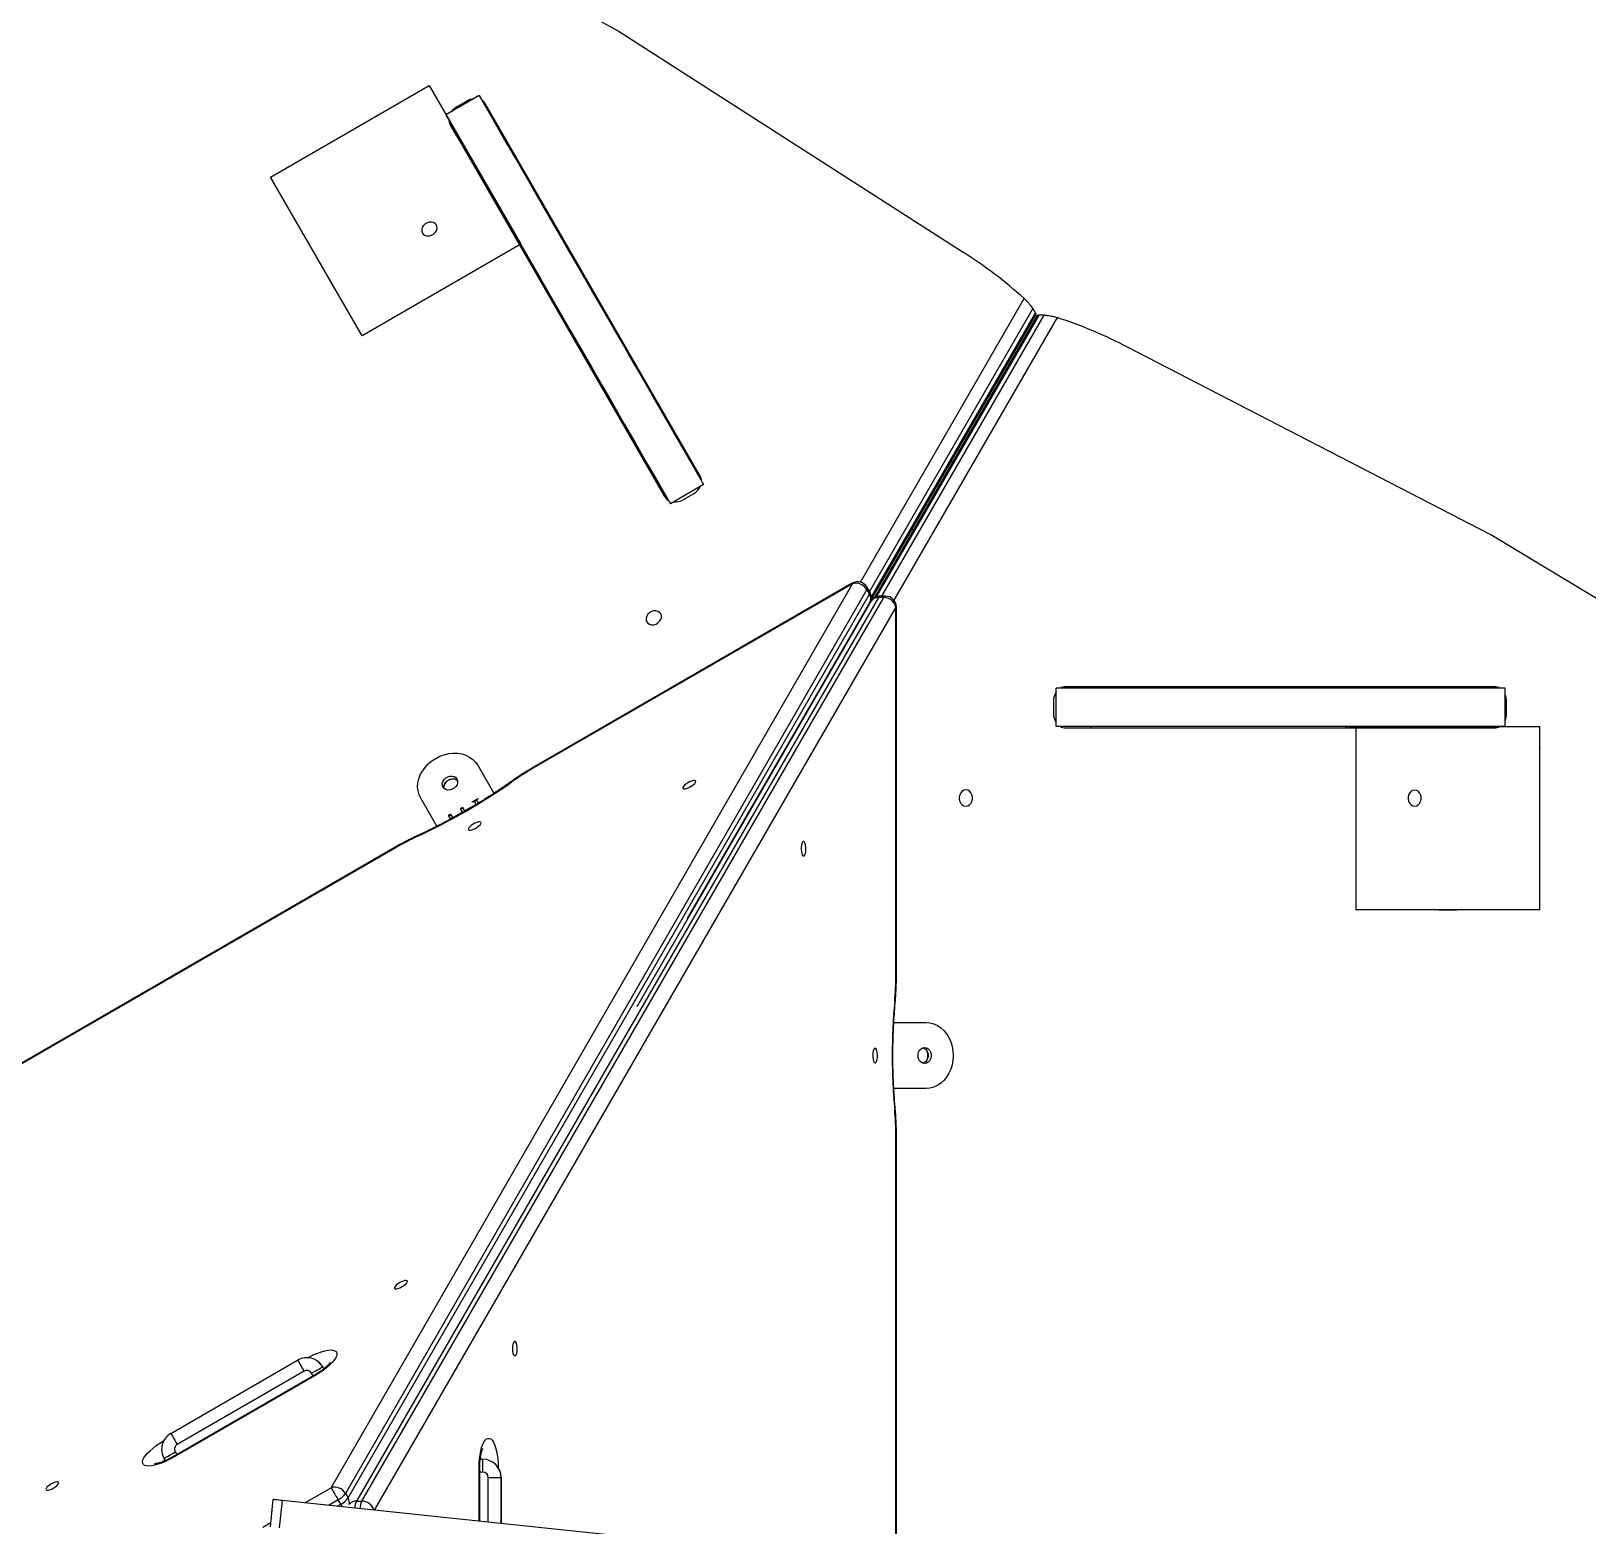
# Model space of a CAD drawing. Header units: millimetres. Extents: x -12977 to 11786, y -11805 to 10558.
# Drawn here: x 5362 to 6212, y 952 to 1767 of the extents above; entities that cross this region are included whole.
import ezdxf

# ---------------------------------------------------------------- set-up
doc = ezdxf.new("R2010")
doc.units = ezdxf.units.MM
for name, color, linetype in [('DIKOM_ОБЪЕКТ', 7, 'Continuous'), ('DIKOM_РАЗМЕР_ЗОНА', 7, 'Continuous'), ('DIKOM_РАЗМЕР_ОБЪЕКТА', 7, 'Continuous')]:
    doc.layers.add(name, color=color, linetype=linetype)
doc.styles.add('style1', font='arial.ttf', dxfattribs={"width": 0.8})
doc.dimstyles.new('1-50', dxfattribs={"dimtxt": 300, "dimasz": 200, "dimexe": 100, "dimexo": 0, "dimgap": 100, "dimtad": 1, "dimtxsty": 'style1', "dimcen": 200, "dimclrd": 7, "dimclre": 7, "dimclrt": 7, "dimadec": 1, "dimazin": 2, "dimtfac": 1, "dimtmove": 0, "dimatfit": 2, "dimfxl": 0, "dimlwd": 25, "dimlwe": 18, "dimarcsym": 0})

# ---------------------------------------------------------------- blocks, each defined once
blk = doc.blocks.new('*D10')
at = {"layer": 'Defpoints', "color": 0, "transparency": 16777216}
for p in [(4270.31, 8458.22), (2861.68, -8997.09), (10043.37, -8997.09)]:
    blk.add_point(p, dxfattribs=at)
at = {"layer": 'DIKOM_РАЗМЕР_ОБЪЕКТА', "color": 7, "lineweight": 18, "transparency": 16777216}
for p, q in [((4270.31, 8458.22), (10143.37, 8458.22)), ((2861.68, -8997.09), (10143.37, -8997.09))]:
    blk.add_line(p, q, dxfattribs=at)
at = {"layer": 'DIKOM_РАЗМЕР_ОБЪЕКТА', "color": 7, "lineweight": 25, "transparency": 16777216}
blk.add_line((10043.37, 8258.22), (10043.37, -8797.09), dxfattribs=at)
at = {"layer": 'DIKOM_РАЗМЕР_ОБЪЕКТА', "color": 7, "transparency": 16777216}
for points in [[(10010.04, 8258.22), (10076.71, 8258.22), (10043.37, 8458.22)], [(10010.04, -8797.09), (10076.71, -8797.09), (10043.37, -8997.09)]]:
    blk.add_solid(points, dxfattribs=at)
at = {"layer": 'DIKOM_РАЗМЕР_ОБЪЕКТА', "color": 7, "transparency": 16777216, "insert": (9790.2, -3229.16), "char_height": 300, "attachment_point": 5, "rotation": 90, "style": 'style1'}
blk.add_mtext('17450', dxfattribs=at)
blk = doc.blocks.new('*D11')
at = {"layer": 'Defpoints', "color": 0, "transparency": 16777216}
for p in [(4304.4, 10557.6), (2504.07, -11339.72), (11686.06, -11339.72)]:
    blk.add_point(p, dxfattribs=at)
at = {"layer": 'DIKOM_РАЗМЕР_ЗОНА', "color": 7, "lineweight": 18, "transparency": 16777216}
for p, q in [((4304.4, 10557.6), (11786.06, 10557.6)), ((2504.07, -11339.72), (11786.06, -11339.72))]:
    blk.add_line(p, q, dxfattribs=at)
at = {"layer": 'DIKOM_РАЗМЕР_ЗОНА', "color": 7, "lineweight": 25, "transparency": 16777216}
blk.add_line((11686.06, 10357.6), (11686.06, -11139.72), dxfattribs=at)
at = {"layer": 'DIKOM_РАЗМЕР_ЗОНА', "color": 7, "transparency": 16777216}
for points in [[(11652.73, 10357.6), (11719.39, 10357.6), (11686.06, 10557.6)], [(11652.73, -11139.72), (11719.39, -11139.72), (11686.06, -11339.72)]]:
    blk.add_solid(points, dxfattribs=at)
at = {"layer": 'DIKOM_РАЗМЕР_ЗОНА', "color": 7, "transparency": 16777216, "insert": (11432.89, -3191.97), "char_height": 300, "attachment_point": 5, "rotation": 90, "style": 'style1'}
blk.add_mtext('21900', dxfattribs=at)

msp = doc.modelspace()

# ---------------------------------------------------------------- linework, layer by layer
at = {"layer": 'DIKOM_ОБЪЕКТ', "color": 7, "linetype": 'Continuous', "lineweight": 15}
for p, q in [((5603.477, 1810.833), (5683.229, 1766.842)), ((5683.229, 1766.842), (5871.11, 1646.242)), ((5492.898, 1687.224), (5579.239, 1737.074)), ((5492.904, 1687.223), (5579.507, 1737.223)), ((5579.263, 1737.089), (5579.276, 1737.097)), ((5579.276, 1737.097), (5579.277, 1737.095)), ((5579.342, 1737.133), (5579.507, 1737.223)), ((5579.507, 1737.223), (5629.506, 1650.621)), ((5606.866, 1731.742), (5588.679, 1721.242)), ((5606.866, 1731.742), (5588.679, 1721.242)), ((5600.136, 1728.799), (5594.593, 1725.599)), ((5600.136, 1728.799), (5594.593, 1725.599)), ((5594.593, 1725.599), (5595.002, 1724.892)), ((5594.593, 1725.599), (5595.002, 1724.892)), ((5600.544, 1728.092), (5600.136, 1728.799)), ((5600.544, 1728.092), (5600.136, 1728.799)), ((5727.561, 1524.08), (5610.331, 1727.139)), ((5590.933, 1715.939), (5708.162, 1512.88)), ((5595.258, 1708.448), (5590.933, 1715.939)), ((5595.258, 1708.448), (5590.933, 1715.939)), ((5629.428, 1650.573), (5594.53, 1711.017)), ((5612.036, 1680.695), (5594.53, 1711.017)), ((5708.205, 1512.806), (5595.258, 1708.448)), ((5492.9, 1687.221), (5492.904, 1687.223)), ((5542.904, 1600.621), (5492.904, 1687.223)), ((5647.624, 1661.163), (5647.631, 1661.16)), ((5647.624, 1661.163), (5647.631, 1661.16)), ((5647.631, 1661.16), (5647.627, 1661.158)), ((5647.631, 1661.16), (5647.627, 1661.158)), ((5629.506, 1650.621), (5542.904, 1600.621)), ((5626.99, 1654.879), (5626.385, 1654.53)), ((5628.859, 1650.245), (5629.428, 1650.573)), ((5629.083, 1649.857), (5629.688, 1650.206)), ((5629.428, 1650.573), (5629.464, 1650.595)), ((5651.998, 1654.966), (5650.802, 1655.657)), ((5651.998, 1654.966), (5650.802, 1655.657)), ((5632.41, 1645.49), (5631.201, 1646.189)), ((5636.189, 1637.55), (5636.793, 1637.899)), ((5637.836, 1634.696), (5638.44, 1635.045)), ((5666.996, 1628.986), (5665.798, 1629.678)), ((5666.158, 1629.054), (5666.338, 1629.366)), ((5669.996, 1623.79), (5668.797, 1624.482)), ((5814.999, 1466.131), (5904.419, 1621.002)), ((5909.122, 1615.489), (5819.987, 1461.111)), ((5909.122, 1615.489), (5910.564, 1612.992)), ((5820.564, 1455.781), (5910.86, 1612.168)), ((5820.935, 1457.76), (5910.564, 1612.992)), ((5911.552, 1611.756), (5822.456, 1457.447)), ((5912.419, 1611.921), (5823.581, 1458.06)), ((5826.727, 1458.515), (5915.302, 1611.922)), ((5922.427, 1610.605), (5833.347, 1456.324)), ((5915.302, 1611.922), (5912.419, 1611.921)), ((6159.344, 1491.957), (5960.944, 1594.377)), ((5864.674, 1532.177), (5865.372, 1531.775)), ((5701.694, 1525.483), (5701.088, 1525.133)), ((5726.704, 1524.176), (5728.291, 1521.428)), ((5729.405, 1519.484), (5711.219, 1508.984)), ((5718.358, 1511.219), (5723.9, 1514.419)), ((5857.174, 1519.187), (5857.872, 1518.784)), ((5843.955, 1494.682), (5843.258, 1495.085)), ((5843.955, 1494.682), (5843.258, 1495.085)), ((6237.325, 1444.881), (6159.344, 1491.957)), ((5525.963, 971.796), (5810.679, 1465.232)), ((5818.524, 1462.107), (5533.808, 968.67)), ((5810.517, 1465.513), (5636.753, 1365.191)), ((5810.679, 1465.232), (5636.916, 1364.909)), ((5819.943, 1459.649), (5818.524, 1462.107)), ((5820.132, 1460.86), (5818.713, 1463.317)), ((5535.227, 966.213), (5819.943, 1459.649)), ((5824.919, 1457.746), (5539.846, 964.516)), ((5542.683, 964.516), (5827.757, 1457.746)), ((5820.679, 1455.517), (5692.843, 1234.339)), ((5720.67, 1282.484), (5820.133, 1454.861)), ((5827.757, 1457.746), (5824.919, 1457.746)), ((5828.711, 1458.515), (5825.873, 1458.515)), ((5834.386, 1452.515), (5549.455, 959.532)), ((5834.386, 1251.87), (5834.386, 1452.515)), ((5834.711, 1251.87), (5834.711, 1452.515)), ((5922.017, 1387.28), (5922.017, 1408.28)), ((5926.837, 1408.979), (6152.76, 1408.974)), ((6161.409, 1408.974), (5926.919, 1408.98)), ((6043.274, 1408.278), (6042.065, 1408.976)), ((6049.275, 1408.278), (6048.065, 1408.976)), ((6079.276, 1408.277), (6078.066, 1408.976)), ((6152.76, 1408.974), (6161.409, 1408.974)), ((6167.128, 1387.274), (6167.128, 1408.274)), ((5920.383, 1400.98), (5920.383, 1394.58)), ((6167.945, 1400.974), (6167.128, 1400.974)), ((6167.128, 1394.574), (6167.945, 1394.574)), ((6167.128, 1394.574), (6167.945, 1394.574)), ((6167.945, 1394.574), (6167.945, 1400.974)), ((5926.919, 1386.58), (6161.409, 1386.574)), ((5941.073, 1386.58), (5941.073, 1387.278)), ((5941.075, 1386.579), (5941.075, 1387.278)), ((6080.863, 1386.576), (6079.666, 1387.267)), ((6085.643, 1387.273), (6085.643, 1386.576)), ((6155.433, 1387.273), (6085.643, 1387.273)), ((6085.8, 1387.265), (6085.822, 1387.277)), ((6085.822, 1387.277), (6185.822, 1387.277)), ((6085.822, 1287.277), (6085.822, 1387.277)), ((6119.912, 1387.274), (6090.498, 1387.275)), ((6090.498, 1386.576), (6090.498, 1387.275)), ((6155.433, 1387.273), (6119.985, 1387.273)), ((6185.822, 1387.277), (6185.822, 1287.277)), ((6085.631, 1383.717), (6085.631, 1287.181)), ((5606.046, 1366.176), (5614.874, 1350.884)), ((5606.046, 1366.176), (5606.907, 1364.683)), ((5606.907, 1364.683), (5614.874, 1350.885)), ((5583.697, 1332.884), (5574.869, 1348.176)), ((5596.649, 1342.606), (5597.731, 1343.231)), ((5597.729, 1340.735), (5596.649, 1342.606)), ((5596.793, 1342.357), (5596.649, 1342.606)), ((5596.793, 1342.357), (5597.875, 1342.982)), ((5597.731, 1343.231), (5598.811, 1341.36)), ((5598.811, 1341.36), (5602.179, 1343.305)), ((5602.179, 1343.305), (5602.312, 1343.075)), ((5602.904, 1346.217), (5606.151, 1348.092)), ((5603.017, 1346.02), (5602.904, 1346.217)), ((5603.047, 1345.968), (5602.904, 1346.217)), ((5603.597, 1346.286), (5605.659, 1347.476)), ((5605.168, 1344.794), (5604.725, 1345.562)), ((5604.869, 1345.313), (5604.725, 1345.562)), ((5605.168, 1344.794), (5604.869, 1345.313)), ((5605.808, 1346.187), (5606.24, 1345.439)), ((5606.151, 1348.092), (5606.265, 1347.895)), ((5590.031, 1336.291), (5591.234, 1336.985)), ((5590.154, 1338.856), (5591.236, 1339.481)), ((5591.234, 1336.985), (5590.154, 1338.856)), ((5590.297, 1338.607), (5590.154, 1338.856)), ((5590.297, 1338.607), (5591.38, 1339.232)), ((5591.377, 1336.737), (5590.297, 1338.607)), ((5591.236, 1339.481), (5592.316, 1337.61)), ((5592.316, 1337.61), (5595.684, 1339.555)), ((5592.46, 1337.362), (5592.316, 1337.61)), ((5595.684, 1339.555), (5595.806, 1339.344)), ((5596.526, 1340.041), (5597.729, 1340.735)), ((5596.656, 1339.816), (5596.526, 1340.041)), ((5596.67, 1339.792), (5596.526, 1340.041)), ((5597.873, 1340.487), (5596.793, 1342.357)), ((5597.873, 1340.487), (5597.729, 1340.735)), ((5598.955, 1341.112), (5598.811, 1341.36)), ((5560.366, 1321.089), (5169.1, 1095.191)), ((5560.529, 1320.807), (5169.262, 1094.909)), ((6085.647, 1287.181), (6085.822, 1287.277)), ((6185.822, 1287.277), (6085.822, 1287.277)), ((6185.647, 1287.181), (6185.822, 1287.277)), ((5833.26, 1225.767), (5850.921, 1225.767)), ((5850.921, 1189.767), (5833.261, 1189.767)), ((5849.198, 1189.767), (5833.261, 1189.767)), ((5850.921, 1189.767), (5849.198, 1189.767)), ((5834.386, 711.87), (5834.386, 1163.666)), ((5834.711, 711.87), (5834.711, 1163.665)), ((5438.406, 1001.456), (5507.688, 1041.456)), ((5517.508, 1041.557), (5517.508, 1041.557)), ((5521.348, 1037.796), (5521.348, 1037.796)), ((5521.977, 1036.707), (5521.348, 1037.796)), ((5521.348, 1037.796), (5521.977, 1036.707)), ((5522.191, 1036.895), (5521.913, 1036.818)), ((5517.416, 1033.635), (5439.474, 988.635)), ((5517.606, 1033.306), (5439.664, 988.306)), ((5511.188, 1035.394), (5441.905, 995.394)), ((5516.105, 1032.877), (5515.286, 1034.296)), ((5434.471, 997.302), (5434.482, 997.308)), ((5435.437, 986.597), (5434.746, 987.796)), ((5440.807, 991.296), (5441.626, 989.877)), ((5607.415, 987.305), (5608.8, 987.305)), ((5613.621, 986.067), (5613.621, 986.067)), ((5606.781, 953.506), (5606.782, 982.791)), ((5607.161, 953.466), (5607.161, 982.791)), ((5608.8, 980.305), (5607.161, 980.305)), ((5611.8, 952.979), (5611.8, 977.305)), ((5617.171, 982.79), (5617.171, 982.775)), ((5618.8, 977.305), (5618.8, 977.305)), ((5618.8, 952.243), (5618.8, 977.305)), ((5618.8, 977.305), (5618.8, 952.243)), ((5511.61, 963.509), (5525.963, 971.796)), ((5533.808, 968.67), (5535.227, 966.213)), ((5492.812, 950.402), (5494.38, 965.32)), ((5497.784, 949.88), (5499.352, 964.798)), ((5782.613, 935.026), (5499.352, 964.798)), ((5529.774, 965.194), (5524.508, 962.154)), ((5529.309, 961.649), (5531.193, 962.737)), ((5531.193, 962.737), (5529.774, 965.194)), ((5539.846, 964.516), (5542.683, 964.516)), ((5488.744, 950.307), (5493.064, 952.802))]:
    msp.add_line(p, q, dxfattribs=at)
at = {"layer": 'DIKOM_ОБЪЕКТ', "color": 7, "linetype": 'Continuous', "lineweight": 15, "flags": 128}
for points in [[(5606.866, 1731.742), (5610.858, 1724.827), (5614.998, 1717.655), (5619.283, 1710.232), (5623.71, 1702.564), (5628.274, 1694.657), (5632.973, 1686.518), (5637.803, 1678.153), (5642.759, 1669.568), (5647.838, 1660.77), (5653.035, 1651.767), (5658.348, 1642.565), (5663.77, 1633.173), (5669.299, 1623.596), (5674.929, 1613.844), (5680.656, 1603.924), (5686.476, 1593.843), (5692.383, 1583.611), (5698.374, 1573.234), (5704.443, 1562.722), (5710.586, 1552.082), (5716.797, 1541.323), (5723.072, 1530.455), (5729.405, 1519.484)], [(5588.679, 1721.242), (5592.671, 1714.327), (5596.812, 1707.155), (5601.097, 1699.732), (5605.523, 1692.064), (5610.088, 1684.158), (5614.787, 1676.018), (5619.616, 1667.653), (5624.572, 1659.068), (5629.651, 1650.27), (5634.849, 1641.267), (5640.161, 1632.065), (5645.584, 1622.672), (5651.112, 1613.096), (5656.742, 1603.344), (5662.469, 1593.424), (5668.289, 1583.343), (5674.197, 1573.111), (5680.187, 1562.734), (5686.256, 1552.222), (5692.399, 1541.582), (5698.61, 1530.823), (5704.885, 1519.955), (5711.219, 1508.984)], [(5612.738, 1721.598), (5613.312, 1720.605), (5615.313, 1717.139), (5617.367, 1713.582), (5619.458, 1709.959), (5621.573, 1706.297), (5623.695, 1702.622), (5625.809, 1698.959), (5627.901, 1695.337), (5629.954, 1691.78), (5631.955, 1688.314), (5633.889, 1684.965), (5635.741, 1681.757), (5637.499, 1678.711), (5639.15, 1675.852), (5640.682, 1673.198), (5642.084, 1670.77), (5643.345, 1668.585), (5644.458, 1666.658), (5645.413, 1665.003), (5646.204, 1663.633), (5646.825, 1662.557), (5647.272, 1661.782), (5647.541, 1661.316), (5647.631, 1661.16)], [(5612.738, 1721.598), (5613.312, 1720.605), (5615.313, 1717.139), (5617.367, 1713.582), (5619.458, 1709.959), (5621.573, 1706.297), (5623.695, 1702.622), (5625.809, 1698.959), (5627.901, 1695.337), (5629.954, 1691.78), (5631.955, 1688.314), (5633.889, 1684.965), (5635.741, 1681.756), (5637.499, 1678.711), (5639.15, 1675.852), (5640.682, 1673.198), (5642.084, 1670.77), (5643.345, 1668.585), (5644.458, 1666.658), (5645.413, 1665.003), (5646.204, 1663.633), (5646.825, 1662.557), (5647.272, 1661.782), (5647.541, 1661.316), (5647.631, 1661.16)], [(5624.818, 1700.657), (5624.729, 1700.812), (5624.469, 1701.262), (5624.059, 1701.973), (5623.532, 1702.885), (5622.931, 1703.926), (5622.305, 1705.01), (5621.704, 1706.051), (5621.177, 1706.963), (5620.767, 1707.674), (5620.507, 1708.124), (5620.418, 1708.279), (5620.507, 1708.124), (5620.767, 1707.673), (5621.177, 1706.963), (5621.704, 1706.051), (5622.305, 1705.01), (5622.931, 1703.926), (5623.532, 1702.885), (5624.059, 1701.973), (5624.469, 1701.262), (5624.729, 1700.812), (5624.818, 1700.657)], [(5624.818, 1700.658), (5624.729, 1700.812), (5624.469, 1701.263), (5624.059, 1701.973), (5623.532, 1702.885), (5622.931, 1703.926), (5622.305, 1705.01), (5621.704, 1706.051), (5621.177, 1706.964), (5620.767, 1707.674), (5620.507, 1708.124), (5620.418, 1708.279), (5620.507, 1708.124), (5620.767, 1707.674), (5621.178, 1706.963), (5621.704, 1706.051), (5622.305, 1705.01), (5622.931, 1703.926), (5623.532, 1702.885), (5624.059, 1701.973), (5624.469, 1701.262), (5624.729, 1700.812), (5624.818, 1700.658)], [(5624.824, 1700.654), (5624.735, 1700.809), (5624.475, 1701.259), (5624.065, 1701.969), (5623.538, 1702.882), (5622.937, 1703.922), (5622.311, 1705.007), (5621.71, 1706.048), (5621.183, 1706.96), (5620.773, 1707.67), (5620.513, 1708.121), (5620.424, 1708.275), (5620.514, 1708.121), (5620.774, 1707.67), (5621.184, 1706.96), (5621.711, 1706.047), (5622.312, 1705.007), (5622.938, 1703.922), (5623.539, 1702.881), (5624.065, 1701.969), (5624.475, 1701.259), (5624.735, 1700.808), (5624.824, 1700.654)], [(5624.824, 1700.654), (5624.735, 1700.808), (5624.475, 1701.259), (5624.065, 1701.969), (5623.538, 1702.882), (5622.937, 1703.922), (5622.311, 1705.007), (5621.71, 1706.048), (5621.183, 1706.96), (5620.773, 1707.67), (5620.513, 1708.121), (5620.424, 1708.275), (5620.514, 1708.121), (5620.774, 1707.67), (5621.184, 1706.96), (5621.711, 1706.047), (5622.312, 1705.007), (5622.938, 1703.922), (5623.539, 1702.881), (5624.065, 1701.969), (5624.475, 1701.259), (5624.735, 1700.808), (5624.824, 1700.654)], [(5624.831, 1700.651), (5624.741, 1700.805), (5624.481, 1701.255), (5624.071, 1701.966), (5623.544, 1702.878), (5622.944, 1703.919), (5622.317, 1705.004), (5621.716, 1706.044), (5621.19, 1706.957), (5620.78, 1707.667), (5620.52, 1708.117), (5620.431, 1708.272), (5620.52, 1708.117), (5620.78, 1707.667), (5621.19, 1706.956), (5621.717, 1706.044), (5622.318, 1705.003), (5622.944, 1703.919), (5623.545, 1702.878), (5624.072, 1701.966), (5624.482, 1701.255), (5624.742, 1700.805), (5624.831, 1700.651)], [(5624.831, 1700.651), (5624.741, 1700.805), (5624.481, 1701.256), (5624.071, 1701.966), (5623.544, 1702.878), (5622.943, 1703.919), (5622.317, 1705.004), (5621.716, 1706.044), (5621.19, 1706.957), (5620.78, 1707.667), (5620.52, 1708.117), (5620.431, 1708.272), (5620.52, 1708.117), (5620.78, 1707.667), (5621.19, 1706.956), (5621.717, 1706.044), (5622.318, 1705.003), (5622.944, 1703.919), (5623.545, 1702.878), (5624.072, 1701.966), (5624.482, 1701.255), (5624.742, 1700.805), (5624.831, 1700.651)], [(5649.542, 1657.825), (5649.453, 1657.979), (5649.193, 1658.43), (5648.783, 1659.14), (5648.256, 1660.053), (5647.655, 1661.093), (5647.029, 1662.178), (5646.428, 1663.218), (5645.901, 1664.131), (5645.491, 1664.841), (5645.231, 1665.292), (5645.142, 1665.446), (5645.231, 1665.292), (5645.492, 1664.841), (5645.902, 1664.131), (5646.429, 1663.218), (5647.029, 1662.178), (5647.656, 1661.093), (5648.256, 1660.052), (5648.783, 1659.14), (5649.193, 1658.43), (5649.453, 1657.979), (5649.542, 1657.825)], [(5649.542, 1657.825), (5649.453, 1657.979), (5649.193, 1658.43), (5648.783, 1659.14), (5648.256, 1660.053), (5647.655, 1661.093), (5647.029, 1662.178), (5646.428, 1663.218), (5645.901, 1664.131), (5645.491, 1664.841), (5645.231, 1665.292), (5645.142, 1665.446), (5645.231, 1665.292), (5645.492, 1664.841), (5645.902, 1664.131), (5646.429, 1663.218), (5647.029, 1662.178), (5647.656, 1661.093), (5648.256, 1660.052), (5648.783, 1659.14), (5649.193, 1658.43), (5649.453, 1657.979), (5649.542, 1657.825)], [(5583.427, 1661.136), (5582.766, 1661.924), (5581.85, 1662.47), (5580.754, 1662.73), (5579.565, 1662.682), (5578.38, 1662.331), (5577.295, 1661.705), (5576.399, 1660.854), (5575.763, 1659.848), (5575.439, 1658.769), (5575.454, 1657.703), (5575.806, 1656.736), (5576.467, 1655.948), (5577.383, 1655.403), (5578.479, 1655.143), (5579.668, 1655.191), (5580.853, 1655.542), (5581.938, 1656.168), (5582.834, 1657.019), (5583.47, 1658.024), (5583.794, 1659.104), (5583.779, 1660.17), (5583.427, 1661.136)], [(5583.427, 1661.136), (5582.766, 1661.924), (5581.851, 1662.47), (5580.754, 1662.73), (5579.565, 1662.682), (5578.38, 1662.331), (5577.295, 1661.705), (5576.399, 1660.854), (5575.763, 1659.848), (5575.439, 1658.769), (5575.454, 1657.703), (5575.806, 1656.736), (5576.467, 1655.948), (5577.383, 1655.403), (5578.479, 1655.143), (5579.668, 1655.191), (5580.853, 1655.542), (5581.938, 1656.168), (5582.834, 1657.018), (5583.47, 1658.024), (5583.794, 1659.104), (5583.779, 1660.17), (5583.427, 1661.136)], [(5647.624, 1661.163), (5648.169, 1660.219), (5648.902, 1658.949), (5649.821, 1657.356), (5650.925, 1655.444), (5652.212, 1653.215), (5653.679, 1650.673), (5655.324, 1647.823), (5657.144, 1644.669), (5659.136, 1641.219), (5661.296, 1637.476), (5663.621, 1633.449), (5666.107, 1629.143), (5668.748, 1624.568), (5671.541, 1619.73), (5674.481, 1614.638), (5677.561, 1609.301), (5680.778, 1603.729), (5684.125, 1597.931), (5687.597, 1591.918), (5691.187, 1585.7), (5694.889, 1579.287), (5698.696, 1572.693), (5702.602, 1565.927), (5706.6, 1559.002)], [(5706.6, 1559.002), (5709.095, 1554.68), (5711.484, 1550.542), (5713.757, 1546.604), (5715.904, 1542.885), (5717.916, 1539.4), (5719.784, 1536.165), (5721.5, 1533.193), (5723.056, 1530.497), (5724.446, 1528.088), (5725.664, 1525.979), (5726.704, 1524.176)], [(5810.517, 1465.513), (5810.544, 1465.466), (5810.679, 1465.232)], [(5818.713, 1463.317), (5818.792, 1462.803), (5818.524, 1462.107)], [(5819.943, 1459.649), (5820.211, 1460.346), (5820.132, 1460.86)], [(5825.873, 1458.515), (5825.389, 1458.326), (5824.919, 1457.746)], [(5827.757, 1457.746), (5828.226, 1458.326), (5828.711, 1458.515)], [(5705.966, 1448.879), (5705.306, 1449.667), (5704.39, 1450.213), (5703.293, 1450.473), (5702.104, 1450.425), (5700.919, 1450.074), (5699.835, 1449.448), (5698.938, 1448.597), (5698.302, 1447.591), (5697.979, 1446.512), (5697.993, 1445.445), (5698.345, 1444.479), (5699.006, 1443.691), (5699.922, 1443.145), (5701.019, 1442.886), (5702.208, 1442.934), (5703.392, 1443.285), (5704.477, 1443.911), (5705.374, 1444.761), (5706.009, 1445.767), (5706.333, 1446.847), (5706.318, 1447.913), (5705.966, 1448.879)], [(5834.386, 1452.515), (5834.657, 1452.515), (5834.711, 1452.515)], [(6167.128, 1408.274), (6159.143, 1408.274), (6150.86, 1408.275), (6142.288, 1408.275), (6133.433, 1408.275), (6124.302, 1408.276), (6114.903, 1408.276), (6105.242, 1408.276), (6095.328, 1408.277), (6085.169, 1408.277), (6074.772, 1408.277), (6064.146, 1408.278), (6053.299, 1408.278), (6042.241, 1408.278), (6030.979, 1408.278), (6019.524, 1408.279), (6007.883, 1408.279), (5996.067, 1408.279), (5984.084, 1408.279), (5971.945, 1408.279), (5959.659, 1408.279), (5947.236, 1408.28), (5934.685, 1408.28), (5922.017, 1408.28)], [(6167.128, 1387.274), (6159.143, 1387.274), (6150.86, 1387.275), (6142.288, 1387.275), (6133.433, 1387.275), (6124.302, 1387.276), (6114.903, 1387.276), (6105.242, 1387.276), (6095.328, 1387.277), (6085.169, 1387.277), (6074.772, 1387.277), (6064.146, 1387.277), (6053.299, 1387.278), (6042.241, 1387.278), (6030.979, 1387.278), (6019.524, 1387.278), (6007.883, 1387.279), (5996.067, 1387.279), (5984.084, 1387.279), (5971.945, 1387.279), (5959.659, 1387.279), (5947.236, 1387.28), (5934.685, 1387.28), (5922.017, 1387.28)], [(5967.672, 1387.272), (5962.681, 1387.272), (5957.902, 1387.272), (5953.356, 1387.272), (5949.061, 1387.272), (5945.036, 1387.273), (5941.3, 1387.273), (5941.075, 1387.273)], [(6085.655, 1387.266), (6084.564, 1387.266), (6083.096, 1387.267), (6081.257, 1387.267), (6079.047, 1387.267), (6076.472, 1387.267), (6073.537, 1387.268), (6070.245, 1387.268), (6066.603, 1387.268), (6062.617, 1387.269), (6058.295, 1387.269), (6053.644, 1387.269), (6048.672, 1387.269), (6043.387, 1387.27), (6037.8, 1387.27), (6031.92, 1387.27), (6025.757, 1387.27), (6019.322, 1387.271), (6012.627, 1387.271), (6005.682, 1387.271), (5998.502, 1387.271), (5991.097, 1387.272), (5983.482, 1387.272), (5975.669, 1387.272), (5967.672, 1387.272)], [(6081.778, 1387.274), (6081.956, 1387.274), (6082.476, 1387.274), (6083.296, 1387.274), (6084.35, 1387.274), (6085.551, 1387.274), (6086.804, 1387.274), (6088.005, 1387.274), (6089.059, 1387.274), (6089.879, 1387.274), (6090.4, 1387.274), (6090.578, 1387.274), (6090.4, 1387.274), (6089.88, 1387.274), (6089.059, 1387.273), (6088.006, 1387.274), (6086.804, 1387.274), (6085.552, 1387.273), (6084.35, 1387.273), (6083.297, 1387.274), (6082.477, 1387.274), (6081.956, 1387.274), (6081.778, 1387.274)], [(5574.869, 1348.176), (5573.979, 1350.083), (5573.425, 1352.135), (5573.217, 1354.29), (5573.361, 1356.503), (5573.852, 1358.73), (5574.682, 1360.925), (5575.832, 1363.044), (5577.281, 1365.044), (5578.997, 1366.883), (5580.947, 1368.525), (5583.091, 1369.936), (5585.384, 1371.087), (5587.781, 1371.954), (5590.232, 1372.521), (5592.688, 1372.776), (5595.098, 1372.713), (5597.414, 1372.334), (5599.588, 1371.646), (5601.577, 1370.663), (5603.339, 1369.406), (5604.839, 1367.9), (5606.046, 1366.176)], [(5594.677, 1358.667), (5595.03, 1357.699), (5595.046, 1356.631), (5594.723, 1355.55), (5594.087, 1354.543), (5593.191, 1353.692), (5592.107, 1353.066), (5590.921, 1352.716), (5589.732, 1352.669), (5588.634, 1352.93), (5587.718, 1353.477), (5587.056, 1354.267), (5586.703, 1355.235), (5586.687, 1356.302), (5587.01, 1357.383), (5587.645, 1358.39), (5588.542, 1359.241), (5589.626, 1359.867), (5590.811, 1360.218), (5592.001, 1360.265), (5593.098, 1360.004), (5594.015, 1359.456), (5594.677, 1358.667)], [(5636.753, 1365.191), (5636.78, 1365.144), (5636.916, 1364.909)], [(5587.598, 1353.584), (5587.565, 1353.742), (5587.549, 1354.81), (5587.872, 1355.891), (5588.507, 1356.898), (5589.403, 1357.749), (5590.488, 1358.375), (5591.673, 1358.726), (5592.863, 1358.772), (5593.96, 1358.511), (5594.877, 1357.964), (5594.997, 1357.857)], [(5595.005, 1357.823), (5594.91, 1357.907), (5593.994, 1358.453), (5592.897, 1358.712), (5591.708, 1358.665), (5590.524, 1358.313), (5589.439, 1357.687), (5588.542, 1356.837), (5587.907, 1355.831), (5587.583, 1354.751), (5587.598, 1353.685), (5587.623, 1353.561)], [(5624.124, 1357.136), (5624.341, 1357.211), (5624.741, 1357.145)], [(5718.126, 1353.606), (5718.471, 1353.364), (5719.094, 1353.32), (5719.938, 1353.48), (5720.929, 1353.829), (5721.979, 1354.335), (5722.994, 1354.955), (5723.884, 1355.632), (5724.571, 1356.307), (5724.993, 1356.92), (5725.112, 1357.416), (5724.919, 1357.751), (5724.43, 1357.896), (5723.688, 1357.837), (5722.76, 1357.58), (5721.728, 1357.147), (5720.684, 1356.578), (5719.721, 1355.922), (5718.923, 1355.238), (5718.362, 1354.587), (5718.089, 1354.026), (5718.126, 1353.606)], [(5872.586, 1343.881), (5873.599, 1344.059), (5874.53, 1344.58), (5875.303, 1345.4), (5875.857, 1346.453), (5876.145, 1347.655), (5876.145, 1348.907), (5875.857, 1350.109), (5875.303, 1351.162), (5874.53, 1351.983), (5873.599, 1352.503), (5872.586, 1352.681), (5871.574, 1352.503), (5870.643, 1351.983), (5869.87, 1351.163), (5869.316, 1350.109), (5869.028, 1348.907), (5869.028, 1347.655), (5869.316, 1346.453), (5869.87, 1345.4), (5870.643, 1344.58), (5871.574, 1344.059), (5872.586, 1343.881)], [(6117.698, 1343.875), (6118.71, 1344.053), (6119.641, 1344.574), (6120.415, 1345.394), (6120.968, 1346.447), (6121.256, 1347.649), (6121.256, 1348.901), (6120.968, 1350.103), (6120.415, 1351.156), (6119.641, 1351.977), (6118.71, 1352.497), (6117.698, 1352.675), (6116.685, 1352.497), (6115.754, 1351.977), (6114.981, 1351.157), (6114.428, 1350.103), (6114.139, 1348.901), (6114.139, 1347.649), (6114.428, 1346.447), (6114.981, 1345.394), (6115.754, 1344.574), (6116.685, 1344.053), (6117.698, 1343.875)], [(6117.698, 1343.875), (6118.71, 1344.053), (6119.641, 1344.574), (6120.415, 1345.394), (6120.968, 1346.447), (6121.256, 1347.649), (6121.256, 1348.901), (6120.968, 1350.103), (6120.415, 1351.156), (6119.641, 1351.977), (6118.71, 1352.497), (6117.698, 1352.675), (6116.685, 1352.497), (6115.754, 1351.977), (6114.981, 1351.157), (6114.428, 1350.103), (6114.139, 1348.901), (6114.139, 1347.649), (6114.428, 1346.447), (6114.981, 1345.394), (6115.754, 1344.574), (6116.685, 1344.053), (6117.698, 1343.875)], [(5600.937, 1331.02), (5601.282, 1330.777), (5601.904, 1330.734), (5602.749, 1330.894), (5603.74, 1331.242), (5604.789, 1331.749), (5605.805, 1332.369), (5606.695, 1333.046), (5607.382, 1333.721), (5607.804, 1334.334), (5607.923, 1334.83), (5607.73, 1335.165), (5607.24, 1335.31), (5606.499, 1335.251), (5605.571, 1334.994), (5604.539, 1334.561), (5603.495, 1333.992), (5602.531, 1333.336), (5601.734, 1332.652), (5601.173, 1332.001), (5600.9, 1331.44), (5600.937, 1331.02)], [(5573.657, 1327.998), (5573.483, 1327.848), (5573.34, 1327.469)], [(5560.366, 1321.089), (5560.393, 1321.042), (5560.529, 1320.807)], [(5783.973, 1316.559), (5784.356, 1316.737), (5784.705, 1317.254), (5784.989, 1318.065), (5785.182, 1319.098), (5785.269, 1320.26), (5785.24, 1321.449), (5785.098, 1322.559), (5784.857, 1323.491), (5784.537, 1324.163), (5784.167, 1324.514), (5783.78, 1324.514), (5783.41, 1324.163), (5783.09, 1323.492), (5782.849, 1322.559), (5782.707, 1321.449), (5782.678, 1320.26), (5782.765, 1319.098), (5782.958, 1318.065), (5783.242, 1317.254), (5783.591, 1316.737), (5783.973, 1316.559)], [(6140.816, 1287.274), (6140.63, 1287.273), (6140.087, 1287.273), (6139.228, 1287.273), (6138.116, 1287.273), (6136.832, 1287.273), (6135.474, 1287.273), (6134.141, 1287.273), (6132.932, 1287.273), (6131.937, 1287.273), (6131.23, 1287.273), (6130.862, 1287.273), (6130.862, 1287.274), (6131.23, 1287.274), (6131.938, 1287.274), (6132.933, 1287.274), (6134.142, 1287.274), (6135.475, 1287.274), (6136.833, 1287.274), (6138.117, 1287.274), (6139.229, 1287.274), (6140.088, 1287.274), (6140.63, 1287.274), (6140.816, 1287.274)], [(5834.386, 1251.87), (5834.657, 1251.87), (5834.711, 1251.87)], [(5834.049, 1236.905), (5834.006, 1237.131), (5833.749, 1237.444)], [(5850.921, 1225.767), (5853.018, 1225.584), (5855.072, 1225.038), (5857.042, 1224.14), (5858.887, 1222.909), (5860.57, 1221.37), (5862.057, 1219.554), (5863.317, 1217.498), (5864.325, 1215.244), (5865.059, 1212.838), (5865.506, 1210.328), (5865.656, 1207.766), (5865.506, 1205.205), (5865.059, 1202.695), (5864.324, 1200.289), (5863.317, 1198.035), (5862.057, 1195.979), (5860.57, 1194.163), (5858.887, 1192.624), (5857.042, 1191.393), (5855.072, 1190.496), (5853.018, 1189.95), (5850.921, 1189.767)], [(5823.022, 1211.769), (5822.639, 1211.591), (5822.29, 1211.074), (5822.006, 1210.263), (5821.813, 1209.23), (5821.727, 1208.068), (5821.756, 1206.879), (5821.897, 1205.769), (5822.139, 1204.837), (5822.458, 1204.165), (5822.828, 1203.814), (5823.215, 1203.813), (5823.585, 1204.165), (5823.905, 1204.837), (5824.147, 1205.769), (5824.288, 1206.879), (5824.317, 1208.068), (5824.231, 1209.23), (5824.037, 1210.263), (5823.753, 1211.074), (5823.405, 1211.591), (5823.022, 1211.769)], [(5850.102, 1212.167), (5851.117, 1211.989), (5852.05, 1211.468), (5852.825, 1210.648), (5853.379, 1209.595), (5853.668, 1208.393), (5853.668, 1207.141), (5853.379, 1205.939), (5852.825, 1204.885), (5852.05, 1204.065), (5851.117, 1203.545), (5850.102, 1203.367), (5849.088, 1203.545), (5848.155, 1204.065), (5847.38, 1204.885), (5846.826, 1205.939), (5846.537, 1207.141), (5846.537, 1208.393), (5846.826, 1209.595), (5847.38, 1210.648), (5848.155, 1211.468), (5849.088, 1211.989), (5850.102, 1212.167)], [(5849.208, 1203.505), (5849.328, 1203.545), (5850.259, 1204.065), (5851.032, 1204.885), (5851.585, 1205.939), (5851.874, 1207.14), (5851.874, 1208.393), (5851.585, 1209.594), (5851.032, 1210.648), (5850.259, 1211.468), (5849.328, 1211.988), (5849.208, 1212.029)], [(5849.241, 1212.039), (5849.394, 1211.988), (5850.327, 1211.468), (5851.102, 1210.648), (5851.656, 1209.594), (5851.945, 1208.393), (5851.945, 1207.14), (5851.656, 1205.939), (5851.102, 1204.885), (5850.327, 1204.065), (5849.394, 1203.545), (5849.241, 1203.494)], [(5834.049, 1178.63), (5834.006, 1178.404), (5833.749, 1178.092)], [(5834.711, 1163.665), (5834.657, 1163.666), (5834.386, 1163.666)], [(5560.633, 1080.658), (5560.978, 1080.415), (5561.6, 1080.372), (5562.445, 1080.532), (5563.436, 1080.88), (5564.485, 1081.387), (5565.501, 1082.007), (5566.391, 1082.684), (5567.078, 1083.359), (5567.5, 1083.972), (5567.619, 1084.468), (5567.426, 1084.803), (5566.936, 1084.948), (5566.195, 1084.889), (5565.267, 1084.632), (5564.235, 1084.199), (5563.191, 1083.63), (5562.227, 1082.974), (5561.43, 1082.29), (5560.869, 1081.639), (5560.596, 1081.078), (5560.633, 1080.658)], [(5513.26, 1042.779), (5514.508, 1043.444), (5516.613, 1044.46), (5518.683, 1045.327), (5520.67, 1046.027), (5522.531, 1046.542), (5524.225, 1046.863), (5525.712, 1046.981), (5526.96, 1046.894), (5527.941, 1046.604), (5528.633, 1046.118), (5529.021, 1045.446), (5529.096, 1044.603), (5528.857, 1043.608), (5528.308, 1042.483), (5527.462, 1041.254), (5526.338, 1039.948), (5524.96, 1038.594), (5523.361, 1037.223), (5521.575, 1035.864), (5519.642, 1034.549), (5517.606, 1033.306)], [(5626.282, 1043.725), (5626.665, 1043.903), (5627.014, 1044.42), (5627.298, 1045.231), (5627.491, 1046.263), (5627.578, 1047.426), (5627.549, 1048.615), (5627.407, 1049.725), (5627.166, 1050.657), (5626.846, 1051.329), (5626.476, 1051.68), (5626.089, 1051.68), (5625.719, 1051.329), (5625.399, 1050.657), (5625.158, 1049.725), (5625.016, 1048.615), (5624.987, 1047.426), (5625.074, 1046.264), (5625.267, 1045.231), (5625.551, 1044.42), (5625.9, 1043.903), (5626.282, 1043.725)], [(5507.688, 1041.456), (5507.755, 1041.339), (5507.954, 1040.994), (5508.278, 1040.434), (5508.713, 1039.68), (5509.243, 1038.762), (5509.848, 1037.714), (5510.505, 1036.577), (5511.188, 1035.394)], [(5515.286, 1034.296), (5516.468, 1034.979), (5517.606, 1035.635), (5518.654, 1036.24), (5519.572, 1036.771), (5520.326, 1037.206), (5520.887, 1037.529), (5521.232, 1037.728), (5521.348, 1037.796)], [(5517.416, 1033.635), (5517.448, 1033.58), (5517.606, 1033.306)], [(5439.664, 988.306), (5437.569, 987.164), (5435.464, 986.148), (5433.394, 985.281), (5431.407, 984.581), (5429.546, 984.066), (5427.853, 983.745), (5426.365, 983.627), (5425.117, 983.714), (5424.136, 984.004), (5423.444, 984.49), (5423.056, 985.163), (5422.981, 986.005), (5423.221, 987), (5423.769, 988.125), (5424.616, 989.354), (5425.74, 990.66), (5427.117, 992.014), (5428.716, 993.385), (5430.503, 994.744), (5432.435, 996.059), (5434.471, 997.302)], [(5438.406, 1001.456), (5438.473, 1001.339), (5438.672, 1000.994), (5438.996, 1000.434), (5439.431, 999.68), (5439.961, 998.762), (5440.566, 997.714), (5441.223, 996.577), (5441.905, 995.394)], [(5606.782, 982.791), (5606.84, 985.175), (5607.012, 987.507), (5607.296, 989.733), (5607.684, 991.804), (5608.168, 993.673), (5608.737, 995.3), (5609.379, 996.647), (5610.079, 997.684), (5610.82, 998.389), (5611.588, 998.746), (5612.365, 998.745), (5613.132, 998.389), (5613.874, 997.684), (5614.574, 996.646), (5615.215, 995.299), (5615.785, 993.673), (5616.269, 991.803), (5616.657, 989.732), (5616.941, 987.506), (5617.113, 985.174), (5617.171, 982.79)], [(5435.204, 987.001), (5434.615, 986.472), (5434.287, 986.154)], [(5434.746, 987.796), (5434.862, 987.863), (5435.207, 988.062), (5435.767, 988.386), (5436.521, 988.821), (5437.44, 989.351), (5438.488, 989.956), (5439.625, 990.613), (5440.807, 991.296)], [(5439.474, 988.635), (5439.506, 988.58), (5439.664, 988.306)], [(5607.883, 987.305), (5607.72, 988.08), (5607.607, 988.529)], [(5608.8, 980.305), (5608.8, 981.671), (5608.8, 982.984), (5608.8, 984.194), (5608.8, 985.255), (5608.8, 986.126), (5608.8, 986.772), (5608.8, 987.171), (5608.8, 987.305)], [(5607.161, 982.791), (5607.098, 982.791), (5606.782, 982.791)], [(5611.8, 977.305), (5613.165, 977.305), (5614.479, 977.305), (5615.689, 977.305), (5616.75, 977.305), (5617.62, 977.305), (5618.267, 977.305), (5618.666, 977.305), (5618.8, 977.305)], [(5377.146, 974.722), (5376.801, 974.964), (5376.179, 975.007), (5375.334, 974.848), (5374.343, 974.499), (5373.294, 973.992), (5372.278, 973.373), (5371.388, 972.695), (5370.701, 972.02), (5370.279, 971.408), (5370.16, 970.911), (5370.353, 970.576), (5370.843, 970.432), (5371.584, 970.491), (5372.512, 970.748), (5373.544, 971.18), (5374.588, 971.75), (5375.552, 972.406), (5376.349, 973.089), (5376.91, 973.741), (5377.184, 974.301), (5377.146, 974.722)], [(5525.963, 971.796), (5526.208, 971.372), (5526.552, 970.776), (5526.982, 970.031), (5527.483, 969.164), (5528.034, 968.209), (5528.614, 967.204), (5529.202, 966.186), (5529.774, 965.194)], [(5499.352, 964.798), (5498.382, 964.9), (5497.449, 964.997), (5496.59, 965.088), (5495.836, 965.167), (5495.218, 965.232), (5494.758, 965.28), (5494.475, 965.31), (5494.38, 965.32)], [(5531.193, 962.737), (5531.728, 961.811), (5531.984, 961.368)]]:
    msp.add_lwpolyline(points, dxfattribs=at)
at = {"layer": 'DIKOM_ОБЪЕКТ', "color": 7, "linetype": 'Continuous', "lineweight": 15}
for centre, radius, start, end in [((5599.26, 1717.437), 9.402, 119.759943, 144.063693), ((5599.26, 1717.437), 9.402, 119.760172, 144.062355), ((5604.871, 1720.675), 9.403, 95.939292, 120.239554), ((5604.871, 1720.676), 9.402, 95.93724, 120.239977), ((5605.506, 1724.312), 5.592, 30.367224, 58.97872), ((5605.504, 1724.31), 5.595, 30.371689, 58.96898), ((5595.794, 1718.704), 5.592, 181.023889, 209.63323), ((5595.796, 1718.705), 5.595, 181.030132, 209.625092), ((5609.833, 1716.822), 5.591, 30.366213, 58.692205), ((5609.832, 1716.821), 5.592, 30.366232, 58.685604), ((5600.117, 1711.211), 5.59, 181.995134, 209.631003), ((5600.112, 1711.21), 5.585, 181.985411, 209.643366), ((5610.21, 1679.04), 2.457, 32.273913, 74.425699), ((5743.578, 1443.346), 239.649, 47.843743, 57.848251), ((5848.974, 1382.443), 239.694, 62.15157, 72.155107), ((5722.7, 1521.314), 5.592, 1.16317, 29.632772), ((5712.998, 1515.718), 5.608, 210.402961, 238.932795), ((5719.459, 1522.314), 9.058, 299.359157, 334.960864), ((5713.741, 1519.012), 9.057, 265.038605, 300.641631), ((5813.517, 1460.317), 6, 30.000734, 120), ((5812.627, 1458.713), 6.803, 29.91759, 106.637181), ((5815.947, 1457.093), 4.744, 331.934493, 32.607496), ((5814.936, 1457.86), 6, 330.014741, 30.000734), ((5825.873, 1452.515), 6, 90.000683, 149.973223), ((5824.703, 1453.008), 4.743, 87.390477, 148.057378), ((5827.766, 1450.942), 6.804, 13.363933, 90.081529), ((5828.711, 1452.515), 6, 360, 90.000683), ((5929.439, 1401.081), 9.057, 145.035561, 180.641111), ((5926.956, 1403.384), 5.596, 90.370544, 118.962782), ((6152.723, 1403.374), 5.599, 61.056396, 89.614982), ((6161.373, 1403.38), 5.594, 61.029839, 89.632117), ((6158.542, 1401.013), 9.403, 359.761475, 24.062247), ((5929.44, 1394.479), 9.057, 179.358887, 214.963289), ((6158.543, 1394.535), 9.402, 335.935636, 0.238268), ((6158.544, 1394.535), 9.401, 335.935282, 0.239904), ((5926.956, 1392.175), 5.596, 241.159132, 269.623716), ((6090.401, 1384.822), 2.455, 45.600449, 87.73336), ((6119.815, 1384.821), 2.455, 45.600449, 87.73336), ((6152.725, 1392.166), 5.592, 270.36129, 298.959462), ((6152.724, 1392.169), 5.596, 270.371274, 298.950991), ((6161.374, 1392.165), 5.591, 270.358432, 298.981055), ((6161.373, 1392.17), 5.596, 270.371579, 298.966811), ((5717.603, 1224.967), 161.538, 119.966632, 125.09017), ((5431.936, 1631.741), 335.525, 294.92574, 305.074216), ((5641.371, 1180.974), 161.52, 114.909602, 120.03364), ((5672.903, 1251.776), 161.482, 354.908241, 0.033453), ((6167.827, 1207.768), 335.394, 174.923733, 185.076195), ((5672.924, 1163.76), 161.462, 359.966316, 5.092237), ((5512.688, 1032.796), 10, 30, 120), ((5512.688, 1032.796), 10, 30, 61.18119), ((5512.688, 1032.796), 3, 30, 120), ((5443.406, 992.796), 10, 120, 210), ((5443.406, 992.796), 3, 120, 210), ((5608.8, 977.305), 10, 0.003618, 90), ((5608.8, 977.305), 10, 0.003618, 61.18119), ((5608.8, 977.305), 3, 0.003618, 90), ((5527.911, 965.277), 6.803, 29.916122, 106.637049), ((5524.465, 975.434), 11.535, 297.409416, 324.099131), ((5525.883, 972.977), 11.535, 297.409424, 324.099128), ((5530.937, 963.583), 5.032, 348.727985, 31.508723), ((5539.654, 959.678), 4.842, 87.733926, 138.730097), ((5549.353, 960.149), 10.463, 155.328099, 177.305585), ((5551.615, 960.257), 9.896, 154.503246, 179.491441), ((5542.679, 957.678), 6.839, 15.910395, 89.968619)]:
    msp.add_arc(centre, radius, start, end, dxfattribs=at)
for points, knots in [([(5904.419, 1621.002), (5904.826, 1620.616), (5905.641, 1619.845), (5906.938, 1618.42), (5908.069, 1617.041), (5908.78, 1616.056), (5909.042, 1615.622), (5909.122, 1615.489)], [0, 0, 0, 0, 0.2341084, 0.4684698, 0.6951928, 0.9066101, 1, 1, 1, 1]), ([(5910.564, 1612.992), (5910.696, 1612.744), (5910.914, 1612.337), (5910.84, 1612.235), (5910.81, 1612.196)], [0, 0, 0, 0, 0.607416, 1, 1, 1, 1]), ([(5911.574, 1611.745), (5911.569, 1611.753), (5911.514, 1611.852), (5911.856, 1611.906), (5912.287, 1611.918), (5912.419, 1611.921)], [0, 0, 0, 0, 0.05839529, 0.71146805, 1, 1, 1, 1]), ([(5915.302, 1611.922), (5915.652, 1611.909), (5916.353, 1611.883), (5917.837, 1611.684), (5919.47, 1611.384), (5921.086, 1611.01), (5922, 1610.734), (5922.427, 1610.605)], [0, 0, 0, 0, 0.1967516, 0.3933011, 0.5957663, 0.8115744, 1, 1, 1, 1]), ([(6186.202, 1375.753), (6186.185, 1375.719), (6186.064, 1375.471), (6185.936, 1375.036), (6185.856, 1374.632), (6185.822, 1374.462)], [0, 0, 0, 0, 0.0841998, 0.6131999, 1, 1, 1, 1]), ([(5636.753, 1365.191), (5636.105, 1364.813), (5634.227, 1363.719), (5631.166, 1361.84), (5627.586, 1359.533), (5625.284, 1357.939), (5624.125, 1357.136)], [0, 0, 0, 0, 0.148689, 0.4308851, 0.7132383, 1, 1, 1, 1]), ([(5624.125, 1357.136), (5623.315, 1356.57), (5620.967, 1354.927), (5616.99, 1352.242), (5612.17, 1349.105), (5607.259, 1346.033), (5602.274, 1343.033), (5597.229, 1340.116), (5592.141, 1337.289), (5587.025, 1334.563), (5581.896, 1331.946), (5577.436, 1329.764), (5574.694, 1328.483), (5573.656, 1327.998)], [0, 0, 0, 0, 0.0518567, 0.1504348, 0.2490593, 0.3477238, 0.4464151, 0.5451216, 0.6438307, 0.7425301, 0.8412037, 0.9398454, 1, 1, 1, 1]), ([(5604.725, 1345.562), (5604.617, 1345.739), (5604.467, 1345.986), (5604.256, 1346.295), (5603.936, 1346.431), (5603.478, 1346.271), (5603.172, 1346.104), (5603.017, 1346.02)], [0, 0, 0, 0, 0.3151673, 0.4388385, 0.5610825, 0.7789168, 1, 1, 1, 1]), ([(5606.265, 1347.895), (5606.042, 1347.768), (5605.731, 1347.591), (5605.444, 1347.24), (5605.396, 1346.877), (5605.609, 1346.555), (5605.747, 1346.3), (5605.808, 1346.187)], [0, 0, 0, 0, 0.3141368, 0.4367063, 0.5589321, 0.8057768, 1, 1, 1, 1]), ([(5573.656, 1327.998), (5572.995, 1327.688), (5571.077, 1326.79), (5567.897, 1325.206), (5564.115, 1323.217), (5561.621, 1321.801), (5560.366, 1321.089)], [0, 0, 0, 0, 0.1488469, 0.4315833, 0.7140576, 1, 1, 1, 1]), ([(5834.05, 1236.906), (5834.112, 1237.633), (5834.293, 1239.743), (5834.512, 1243.289), (5834.68, 1247.559), (5834.701, 1250.427), (5834.711, 1251.87)], [0, 0, 0, 0, 0.1488427, 0.4315819, 0.7140573, 1, 1, 1, 1]), ([(5834.05, 1178.63), (5833.964, 1179.614), (5833.715, 1182.469), (5833.378, 1187.256), (5833.072, 1192.998), (5832.866, 1198.788), (5832.761, 1204.605), (5832.757, 1210.432), (5832.853, 1216.251), (5833.05, 1222.046), (5833.349, 1227.795), (5833.689, 1232.749), (5833.951, 1235.764), (5834.05, 1236.906)], [0, 0, 0, 0, 0.05185597, 0.15043312, 0.24905836, 0.3477232, 0.44641374, 0.54512134, 0.64383103, 0.74252975, 0.84120559, 0.93984469, 1, 1, 1, 1]), ([(5834.711, 1163.665), (5834.708, 1164.416), (5834.7, 1166.589), (5834.603, 1170.179), (5834.395, 1174.434), (5834.165, 1177.224), (5834.05, 1178.63)], [0, 0, 0, 0, 0.1486948, 0.4308839, 0.7132304, 1, 1, 1, 1]), ([(5525.639, 1040.395), (5525.628, 1040.372), (5525.605, 1040.326), (5525.367, 1039.963), (5524.932, 1039.42), (5524.264, 1038.697), (5523.356, 1037.835), (5522.216, 1036.871), (5520.872, 1035.849), (5519.385, 1034.829), (5518.205, 1034.093), (5517.546, 1033.71), (5517.416, 1033.635)], [0, 0, 0, 0, 0.0826244, 0.1719688, 0.2683748, 0.372552, 0.4839822, 0.6014583, 0.7235107, 0.8487744, 0.9702493, 1, 1, 1, 1]), ([(5439.474, 988.635), (5439.181, 988.468), (5438.326, 987.983), (5436.892, 987.246), (5435.226, 986.484), (5433.658, 985.864), (5432.252, 985.398), (5431.113, 985.1), (5430.267, 984.946), (5429.745, 984.89), (5429.497, 984.895), (5429.53, 984.892), (5429.539, 984.891)], [0, 0, 0, 0, 0.0669158, 0.1950383, 0.3223206, 0.4476434, 0.5698945, 0.6877696, 0.7881084, 0.8815547, 0.9689117, 1, 1, 1, 1]), ([(5607.161, 982.791), (5607.163, 983.128), (5607.17, 984.111), (5607.249, 985.721), (5607.423, 987.545), (5607.669, 989.213), (5607.969, 990.663), (5608.281, 991.798), (5608.57, 992.608), (5608.783, 993.088), (5608.911, 993.3), (5608.892, 993.273), (5608.887, 993.266)], [0, 0, 0, 0, 0.06691411, 0.19503885, 0.32231989, 0.44764269, 0.56989249, 0.68777035, 0.78811537, 0.88154952, 0.96892576, 1, 1, 1, 1])]:
    msp.add_open_spline(points, degree=3, knots=knots, dxfattribs=at)

# ---------------------------------------------------------------- dimensions: what is measured, and where the dimension line sits
at = {"layer": 'DIKOM_РАЗМЕР_ЗОНА'}
dim = msp.add_linear_dim(base=(11686.061, -11339.718), p1=(4304.397, 10557.602), p2=(2504.073, -11339.718), angle=90, text='21900', dimstyle='1-50', dxfattribs=at)
dim.commit()
dim.dimension.update_dxf_attribs({"geometry": '*D11', "text_midpoint": (11686.061, -3191.969), "dimtype": 160})
at = {"layer": 'DIKOM_РАЗМЕР_ОБЪЕКТА'}
dim = msp.add_linear_dim(base=(10043.372, -8997.089), p1=(4270.308, 8458.216), p2=(2861.678, -8997.089), angle=90, text='17450', dimstyle='1-50', dxfattribs=at)
dim.commit()
dim.dimension.update_dxf_attribs({"geometry": '*D10', "text_midpoint": (10043.372, -3229.158), "dimtype": 160})

doc.saveas('drawing.dxf')
